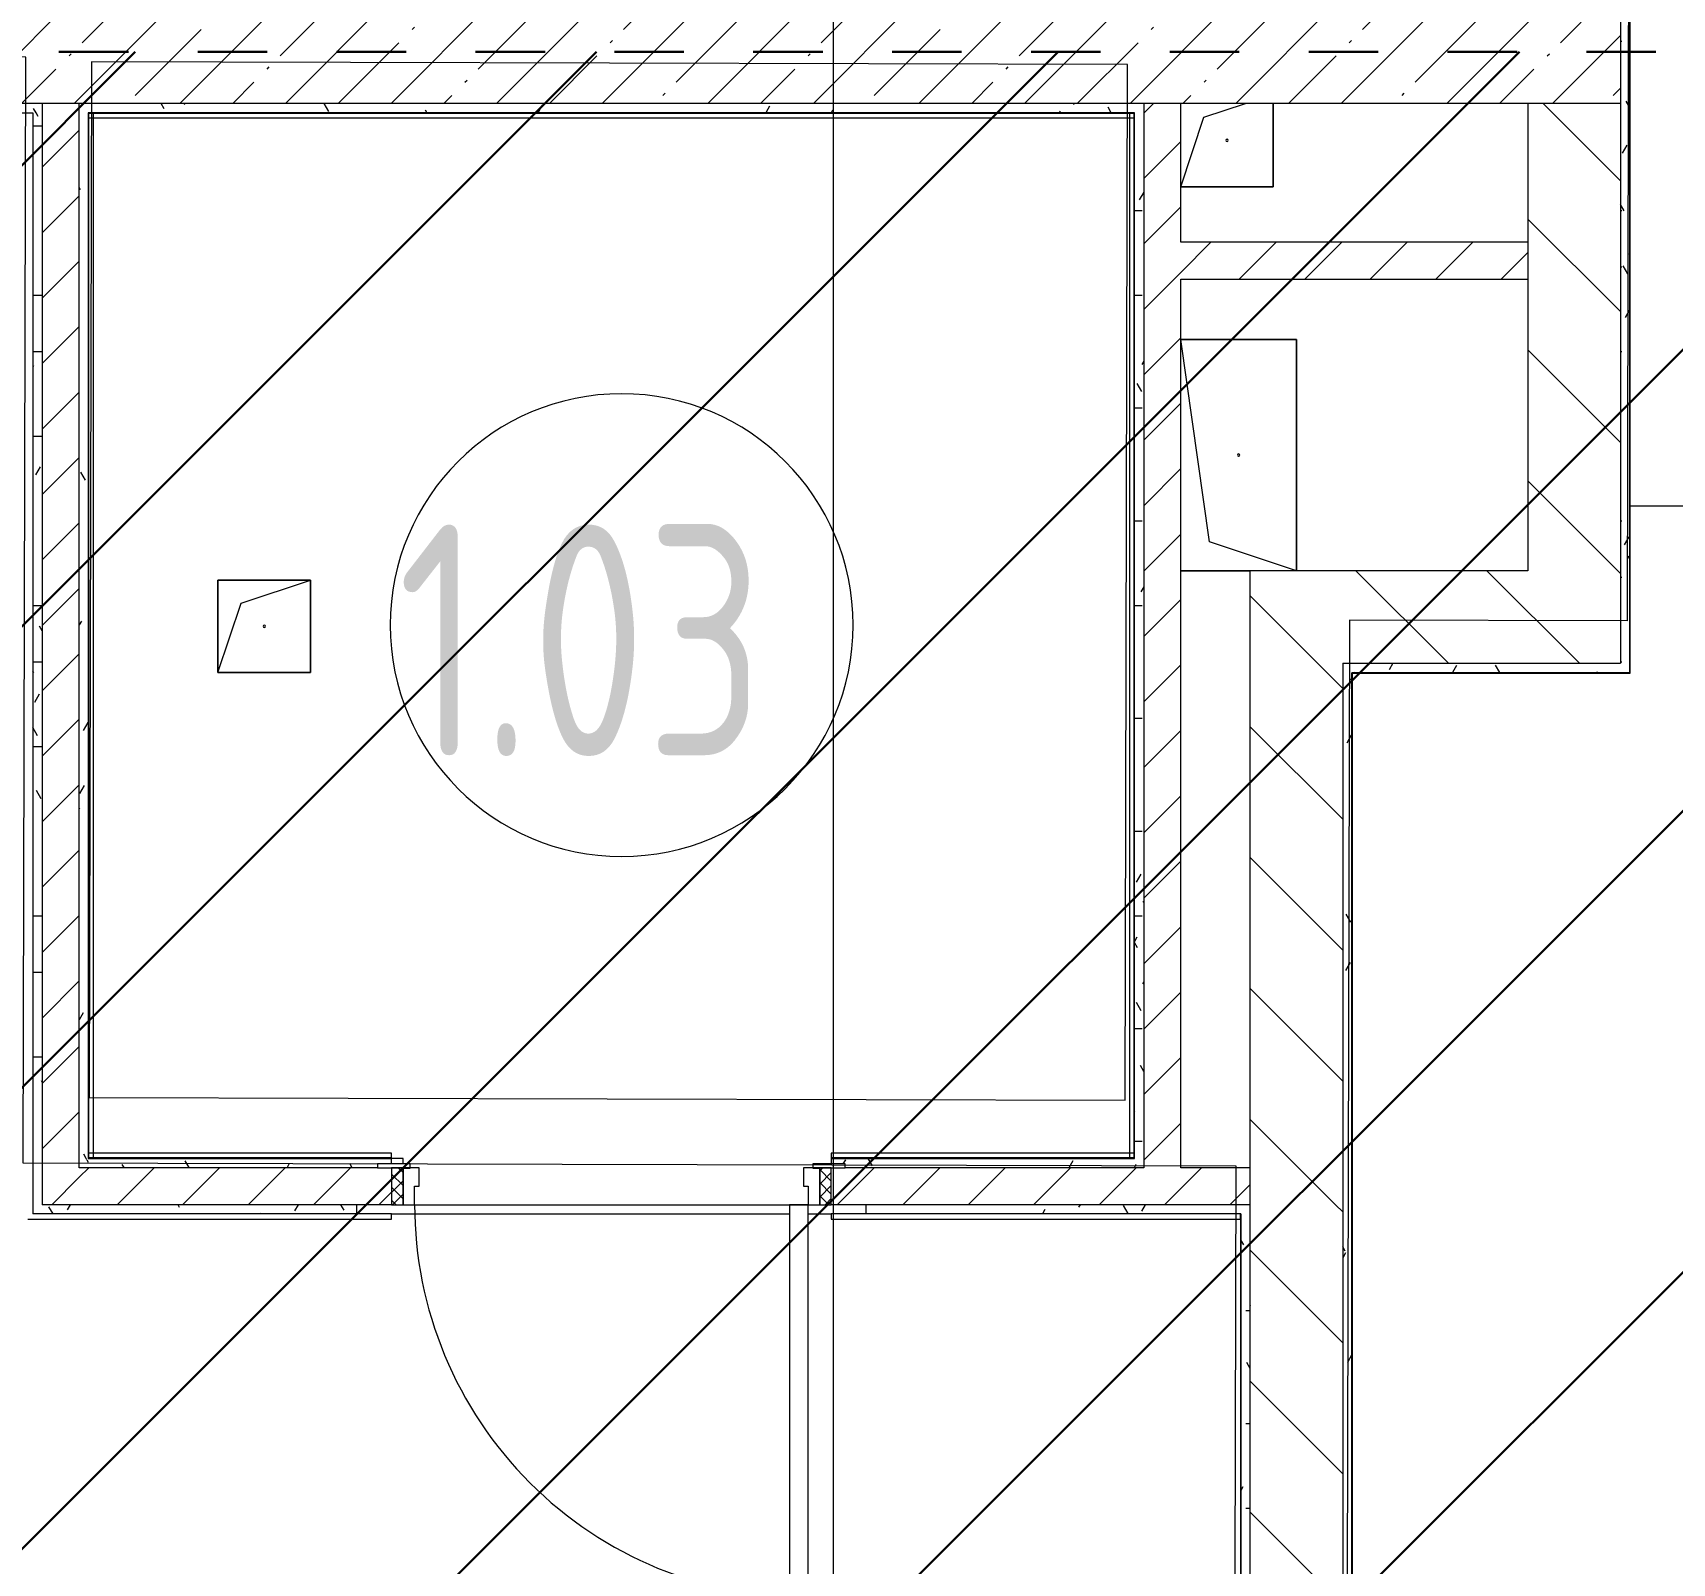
# Model space of a CAD drawing. Header units: millimetres. Extents: x -1113 to 415037, y -3642 to 354837.
# Drawn here: x 6345 to 9886, y 22239 to 25547 of the extents above; entities that cross this region are included whole.
import ezdxf

# ---------------------------------------------------------------- set-up
doc = ezdxf.new("R2010")
doc.units = ezdxf.units.MM
doc.linetypes.add('Штрих короткий', pattern=[600, 300, -300])
for name, color, linetype, lineweight in [('0) строит. леса', 20, 'Continuous', 30), ('A-AREA-BNDY', 7, 'Continuous', 5), ('A-AREA-IDEN', 7, 'Continuous', 9), ('A-DOOR-2', 7, 'Continuous', 5), ('A-DOOR-FRAM-2', 7, 'Continuous', 5), ('A-FLOR', 7, 'Continuous', 9), ('A-GENM', 7, 'Continuous', 9), ('A-WALL', 7, 'Continuous', 5), ('I-WALL', 7, 'Continuous', 5), ('Оси', 7, 'Continuous', 9)]:
    doc.layers.add(name, color=color, linetype=linetype, lineweight=lineweight)
for name, color, linetype, lineweight, true_color in [('A-DOOR-1', 7, 'Continuous', 5, 0xc0c0c0), ('A-DOOR-FRAM-1', 7, 'Continuous', 5, 0xc0c0c0), ('A-WALL-1', 9, 'Continuous', 5, 0x808080), ('A-WALL-FNSH-1', 9, 'Continuous', 5, 0x808080)]:
    doc.layers.add(name, color=color, linetype=linetype, lineweight=lineweight, true_color=true_color)
doc.styles.add('СПДС', font='ГОСТ тип А.ttf', dxfattribs={"width": 0.9})
pattern_1 = [(45, (64.7, -136.06), (-70.71068, 70.71068), [])]
pattern_2 = [(135, (64.7, -136.06), (-141.4214, -141.4214), [])]
pattern_3 = [(0, (64.7, -136.06), (243.84, 60.96), [20.117, -162.763, 20.117, -162.763, -975.36]), (0, (64.7, -136.06), (243.84, 60.96), [-365.76, 20.117, -345.643, 20.117, -162.763, -426.72]), (0, (64.7, -136.06), (243.84, 60.96), [-914.4, 20.117, -101.803, 20.117, -284.683]), (120, (156.14, -105.58), (-174.71291, 180.69163), [20.117, -162.763, 20.117, -162.763, -975.36]), (120, (156.14, -105.58), (-174.71291, 180.69163), [-365.76, 20.117, -345.643, 20.117, -162.763, -426.72]), (120, (156.14, -105.58), (-174.71291, 180.69163), [-914.4, 20.117, -101.803, 20.117, -284.683]), (240, (186.62, 16.34), (-69.12709, -241.65163), [20.117, -162.763, 20.117, -162.763, -975.36]), (240, (186.62, 16.34), (-69.12709, -241.65163), [-365.76, 20.117, -345.643, 20.117, -162.763, -426.72]), (240, (186.62, 16.34), (-69.12709, -241.65163), [-914.4, 20.117, -101.803, 20.117, -284.683])]

# ---------------------------------------------------------------- blocks, each defined once
blk = doc.blocks.new('110_Дверь_СКБ_1Ст_Внутренняя1 - Д-8т 950x2100h_СУ-31746493-Объем проектирования 1 этажа')
at = {"layer": 'A-DOOR-2'}
h = blk.add_hatch(dxfattribs=at)
h.set_pattern_fill('FP_35', color=256, style=0, pattern_type=2)
h.set_pattern_definition([(135, (1826.41, 104.685), (-14.14214, -14.14214), []), (225, (1826.41, 104.685), (14.14214, -14.14214), [])])
h.paths.add_polyline_path([(462.5, 40), (462.5, -40), (487.5, -40), (487.5, 40)])
at = {"layer": 'A-DOOR-FRAM-2'}
h = blk.add_hatch(dxfattribs=at)
h.set_pattern_fill('FP_36', color=256, style=0, pattern_type=2)
h.set_pattern_definition([(45, (-296.384, 104.685), (-14.1421, 14.1421), []), (135, (-296.384, 104.685), (-14.1421, -14.1421), [])])
h.paths.add_polyline_path([(-437.5, 40), (-462.5, 40), (-462.5, -40), (-437.5, -39.2)])
at = {"layer": 'A-DOOR-1'}
for p, q in [((-412.5, 890), (-412.5, 40)), ((-372.5, 890), (-412.5, 890)), ((-372.5, 40), (-372.5, 890)), ((-412.5, 40), (-372.5, 40))]:
    blk.add_line(p, q, dxfattribs=at)
blk.add_arc((-412.5, 40), 850, 360, 90, dxfattribs=at)
at = {"layer": 'A-DOOR-FRAM-1'}
for p, q in [((-437.5, 40), (-462.5, 40)), ((-462.5, 40), (-462.5, -40)), ((-412.5, 40), (-437.5, 40)), ((-437.5, 40), (-437.5, -40)), ((-437.5, -40), (-437.5, 40)), ((-412.5, 0), (-412.5, 40)), ((437.5, 40), (437.5, 0)), ((462.5, 40), (437.5, 40)), ((462.5, -40), (462.5, 40)), ((487.5, 40), (462.5, 40)), ((462.5, 40), (462.5, -40)), ((487.5, -40), (487.5, 40)), ((-402.5, 0), (-412.5, 0)), ((-402.5, -40), (-402.5, 0)), ((437.5, 0), (427.5, 0)), ((427.5, 0), (427.5, -40)), ((-422.5, -40), (-492.5, -40)), ((-492.5, -40), (-492.5, -48)), ((-492.5, -48), (-422.5, -48)), ((-462.5, -40), (-437.5, -40)), ((-422.5, -39), (-437.5, -39)), ((-437.5, -39), (-437.5, -40)), ((-437.5, -40), (-402.5, -40)), ((-437.5, -40), (-422.5, -40)), ((-422.5, -40), (-422.5, -39)), ((-422.5, -48), (-422.5, -40)), ((427.5, -40), (462.5, -40)), ((462.5, -39), (447.5, -39)), ((447.5, -39), (447.5, -40)), ((447.5, -40), (462.5, -40)), ((517.5, -40), (447.5, -40)), ((447.5, -40), (447.5, -48)), ((447.5, -48), (517.5, -48)), ((462.5, -40), (462.5, -39)), ((462.5, -40), (487.5, -40)), ((517.5, -48), (517.5, -40))]:
    blk.add_line(p, q, dxfattribs=at)
blk = doc.blocks.new('GM_Отверстие прямоугольное _в плите_ - Отверстие-V114-Объем проектирования 1 этажа')
at = {"layer": 'A-GENM'}
for p, q in [((-250, -25), (-250, 125)), ((-250, 125), (-250, -25)), ((-187.5, 62.5), (250, 125)), ((250, 125), (250, -125)), ((250, -125), (250, 125)), ((-250, -125), (-187.5, 62.5)), ((250, -125), (-250, -125)), ((-250, -125), (250, -125))]:
    blk.add_line(p, q, dxfattribs=at)
for start, end in [(360, 180), (180, 360)]:
    blk.add_arc((0, 0), 2.5, start, end, dxfattribs=at)
blk = doc.blocks.new('GM_Отверстие прямоугольное _в плите_ - Отверстие-21604341-Объем проектирования 1 этажа')
at = {"layer": 'A-GENM'}
for p, q in [((-50, 50), (40, 80)), ((100, 80), (100, -100)), ((100, -100), (100, 80)), ((-100, -100), (-50, 50)), ((100, -100), (-100, -100)), ((-100, -100), (100, -100))]:
    blk.add_line(p, q, dxfattribs=at)
for start, end in [(360, 180), (180, 360)]:
    blk.add_arc((0, 0), 2.5, start, end, dxfattribs=at)
blk = doc.blocks.new('GM_Отверстие прямоугольное _в плите_ - Отверстие-V116-Объем проектирования 1 этажа')
at = {"layer": 'A-GENM'}
for p, q in [((-100, -100), (-100, 100)), ((-100, 100), (100, 100)), ((100, 100), (-100, 100)), ((-100, 100), (-100, -100)), ((-50, 50), (100, 100)), ((100, 100), (100, -100)), ((100, -100), (100, 100)), ((-100, -100), (-50, 50)), ((100, -100), (-100, -100)), ((-100, -100), (100, -100))]:
    blk.add_line(p, q, dxfattribs=at)
for start, end in [(360, 180), (180, 360)]:
    blk.add_arc((0, 0), 2.5, start, end, dxfattribs=at)
blk = doc.blocks.new('Марка_Помещения - Номер-25198446-Объем проектирования 1 этажа')
at = {"layer": 'A-AREA-IDEN'}
for start, end in [(360, 180), (180, 360)]:
    blk.add_arc((0, 0), 2.5, start, end, dxfattribs=at)

msp = doc.modelspace()

# ---------------------------------------------------------------- hatches: boundary and pattern name
at = {"layer": '0) строит. леса', "linetype": 'Штрих короткий', "ltscale": 0.5}
h = msp.add_hatch(dxfattribs=at)
h.set_pattern_fill('ANSI31', color=256, scale=222)
h.paths.add_polyline_path([(12251.3, 25505.4), (5401.8, 25505.4), (5401.8, 15474.4), (12251.3, 15474.4)])
at = {"layer": 'I-WALL'}
h = msp.add_hatch(dxfattribs=at)
h.set_pattern_fill('FP_1', color=256, style=0, pattern_type=2)
h.set_pattern_definition([(45, (64.7, -136.06), (-114.0493, 114.0493), []), (45, (178.75, -136.06), (-114.0493, 114.0493), [201.612, -40.322, 6.706, -33.617])])
h.paths.add_polyline_path([(5931.1, 25393.9), (9774.7, 25393.9), (9774.7, 25613.9), (4124.7, 25613.9), (4124.7, 25393.9), (4899.5, 25393.9)])
h = msp.add_hatch(dxfattribs=at)
h.set_pattern_fill('FP_191', color=256, style=0, pattern_type=2)
h.set_pattern_definition(pattern_3)
h.paths.add_polyline_path([(9774.7, 24183.9), (9794.7, 24183.9), (9794.7, 25602.9), (9774.7, 25602.9), (9774.7, 24383.9)])
h = msp.add_hatch(dxfattribs=at)
h.set_pattern_fill('FP_191', color=256, style=0, pattern_type=2)
h.set_pattern_definition(pattern_3)
h.paths.add_polyline_path([(6364.7, 25373.9), (6364.7, 25393.9), (4124.7, 25393.9), (4125.8, 25373.9), (6344.7, 25373.9)])
h = msp.add_hatch(dxfattribs=at)
h.set_pattern_fill('FP_191', color=256, style=0, pattern_type=2)
h.set_pattern_definition(pattern_3)
h.paths.add_polyline_path([(6364.7, 22993.9), (6364.7, 25373.9), (6344.7, 25373.8), (6344.7, 22993.9)])
h = msp.add_hatch(dxfattribs=at)
h.set_pattern_fill('FP_22', color=256, style=0, pattern_type=2)
h.set_pattern_definition(pattern_1)
h.paths.add_polyline_path([(6379.9, 23013.9), (6444.7, 23013.9), (6444.7, 25393.9), (6364.7, 25393.9), (6364.7, 23013.9)])
h = msp.add_hatch(dxfattribs=at)
h.set_pattern_fill('FP_191', color=256, style=0, pattern_type=2)
h.set_pattern_definition(pattern_3)
h.paths.add_polyline_path([(6444.7, 23113.9), (6464.7, 23114), (6463.7, 25373.9), (6444.7, 25393.9), (6444.7, 23176.3)])
h.paths.add_polyline_path([(6464.7, 25373.9), (6464.7, 25393.9), (6444.7, 25393.9), (6453.4, 25385.2)])
h = msp.add_hatch(dxfattribs=at)
h.set_pattern_fill('FP_191', color=256, style=0, pattern_type=2)
h.set_pattern_definition(pattern_3)
h.paths.add_polyline_path([(6475.7, 25373.9), (8725.1, 25375.3), (8744.7, 25393.9), (6464.7, 25393.9), (6464.7, 25373.9)])
h.paths.add_polyline_path([(8724.7, 25373.9), (8744.7, 25374.1), (8744.7, 25393.9), (8724.8, 25374)])
h = msp.add_hatch(dxfattribs=at)
h.set_pattern_fill('FP_191', color=256, style=0, pattern_type=2)
h.set_pattern_definition(pattern_3)
h.paths.add_polyline_path([(8724.8, 23113.9), (8744.7, 23113.9), (8744.7, 25373.9), (8724.7, 25373.9), (8724.7, 23113.9)])
h = msp.add_hatch(dxfattribs=at)
h.set_pattern_fill('FP_22', color=256, style=0, pattern_type=2)
h.set_pattern_definition(pattern_1)
h.paths.add_polyline_path([(8744.7, 23093.9), (8824.7, 23093.9), (8824.7, 25393.9), (8744.7, 25393.9), (8744.7, 23176.3)])
h = msp.add_hatch(dxfattribs=at)
h.set_pattern_fill('FP_23', color=256, style=0, pattern_type=2)
h.set_pattern_definition(pattern_2)
h.paths.add_polyline_path([(9774.7, 24383.9), (9774.7, 25393.9), (9574.7, 25393.9), (9574.7, 24383.9)])
h = msp.add_hatch(dxfattribs=at)
h.set_pattern_fill('FP_22', color=256, style=0, pattern_type=2)
h.set_pattern_definition(pattern_1)
h.paths.add_polyline_path([(9174.7, 25013.9), (9574.7, 25013.9), (9574.7, 25093.9), (8824.7, 25093.9), (8824.7, 25013.9), (9074.7, 25013.9)])
h = msp.add_hatch(dxfattribs=at)
h.set_pattern_fill('FP_23', color=256, style=0, pattern_type=2)
h.set_pattern_definition(pattern_2)
h.paths.add_polyline_path([(9025.7, 23013.9), (9174.7, 23013.9), (9174.7, 24383.9), (8974.7, 24383.9), (8974.7, 23013.9)])
h = msp.add_hatch(dxfattribs=at)
h.set_pattern_fill('FP_23', color=256, style=0, pattern_type=2)
h.set_pattern_definition(pattern_2)
h.paths.add_polyline_path([(9174.7, 24183.9), (9774.7, 24183.9), (9774.7, 24383.9), (9174.7, 24383.9)])
h = msp.add_hatch(dxfattribs=at)
h.set_pattern_fill('FP_191', color=256, style=0, pattern_type=2)
h.set_pattern_definition(pattern_3)
h.paths.add_polyline_path([(9174.7, 24183.9), (9174.7, 24163.9), (9194.7, 24163.9)])
h.paths.add_polyline_path([(9794.7, 24163.9), (9794.7, 24183.9), (9174.7, 24183.9), (9195.7, 24163.9), (9774.7, 24163.9)])
h = msp.add_hatch(dxfattribs=at)
h.set_pattern_fill('FP_191', color=256, style=0, pattern_type=2)
h.set_pattern_definition(pattern_3)
h.paths.add_polyline_path([(9174.7, 22063.9), (9194.7, 22063.9), (9194.7, 22083.9)])
h.paths.add_polyline_path([(9174.7, 22063.9), (9194.7, 22084.9), (9194.7, 24162.9), (9174.7, 24162.9), (9174.7, 22083.9)])
h = msp.add_hatch(dxfattribs=at)
h.set_pattern_fill('FP_191', color=256, style=0, pattern_type=2)
h.set_pattern_definition(pattern_3)
h.paths.add_polyline_path([(8509.9, 23093.9), (8744.7, 23093.9), (8723.7, 23113.9), (8069.7, 23113.9), (8069.7, 23101.9), (8099.7, 23101.9), (8099.7, 23093.9)])
h.paths.add_polyline_path([(8744.7, 23093.9), (8744.7, 23113.9), (8724.9, 23113.7)])
h.paths.add_polyline_path([(6464.7, 23093.9), (7089.7, 23094.9), (7089.7, 23101.9), (7119.7, 23101.9), (7119.7, 23113.9), (6464.7, 23113), (6444.7, 23093.9)])
h.paths.add_polyline_path([(6444.7, 23093.9), (6464.7, 23113.9), (6444.7, 23113.4)])
h = msp.add_hatch(dxfattribs=at)
h.set_pattern_fill('FP_22', color=256, style=0, pattern_type=2)
h.set_pattern_definition(pattern_1)
h.paths.add_polyline_path([(8724.7, 23013.9), (8974.7, 23013.9), (8974.7, 23093.9), (8069.7, 23093.9), (8069.7, 23013.9), (8509.9, 23013.9)])
h.paths.add_polyline_path([(6962.6, 23013.9), (7119.7, 23013.9), (7119.7, 23093.9), (6444.7, 23093.9), (6444.7, 23013.9), (6844.7, 23013.9)])
h = msp.add_hatch(dxfattribs=at)
h.set_pattern_fill('FP_191', color=256, style=0, pattern_type=2)
h.set_pattern_definition(pattern_3)
h.paths.add_polyline_path([(8974.7, 23013.9), (8144.7, 23013.9), (8144.7, 22993.9), (8954.7, 22994.9)])
h.paths.add_polyline_path([(8954.7, 22993.9), (8974.7, 22993.9), (8974.7, 23013.9)])
h.paths.add_polyline_path([(6844.7, 22993.9), (7044.7, 22993.9), (7044.7, 23013.9), (6364.7, 23013.9), (6364.7, 22993.9), (6464.7, 22993.9)])
h = msp.add_hatch(dxfattribs=at)
h.set_pattern_fill('FP_191', color=256, style=0, pattern_type=2)
h.set_pattern_definition(pattern_3)
h.paths.add_polyline_path([(8954.7, 20613.9), (8974.7, 20613.9), (8974.7, 22993.9), (8954.7, 22993.9), (8954.7, 20633.9)])
h = msp.add_hatch(dxfattribs=at)
h.set_pattern_fill('FP_23', color=256, style=0, pattern_type=2)
h.set_pattern_definition(pattern_2)
h.paths.add_polyline_path([(8974.7, 20833.9), (9174.7, 20833.9), (9174.7, 23013.9), (8974.7, 23013.9), (8974.7, 20844.8)])

# ---------------------------------------------------------------- linework, layer by layer
at = {"layer": '0) строит. леса', "linetype": 'Штрих короткий', "ltscale": 0.5}
msp.add_lwpolyline([(12251.3, 25505.4), (5401.8, 25505.4), (5401.8, 15474.4), (12251.3, 15474.4)], close=True, dxfattribs=at)
at = {"layer": 'A-AREA-BNDY', "flags": 128}
msp.add_lwpolyline([(13524.9, 27117.8), (9795.7, 27126.6), (9794.1, 26455.6), (9152.1, 26457.1), (9153.7, 27128.1), (4745.7, 27138.4), (4744.1, 26467.4), (4123.1, 26468.9), (4121.5, 25760.9), (9792.4, 25747.6), (9789, 24275.6), (9189, 24277), (9184.1, 22199), (9784.1, 22197.6), (9780.7, 20726.1), (10002, 20608.7)], dxfattribs=at)
for points in [[(4112, 21709.9), (3923.1, 21710.3), (3920.8, 20760.3), (6619.7, 20754), (8938.7, 20748.5), (8944.2, 23097.5), (6324.2, 23103.7), (6329.8, 25493.7), (4120.8, 25498.9), (4113.1, 22210.9), (4734.1, 22209.4), (4732.6, 21567.4), (4111.6, 21568.9)], [(6471.8, 25483.4), (6466.6, 23245.4), (8704.6, 23240.1), (8709.8, 25478.1)]]:
    msp.add_lwpolyline(points, close=True, dxfattribs=at)
at = {"layer": 'A-FLOR'}
for p, q in [((4125.8, 25373.9), (6344.7, 25373.9)), ((9794.7, 24523.9), (14413.6, 24523.9)), ((9795.7, 24162.9), (9795.7, 24523.9)), ((9194.7, 22084.9), (9194.7, 24162.9)), ((9194.7, 24162.9), (9795.7, 24162.9)), ((7144.7, 23113.9), (7119.7, 23113.9)), ((7144.7, 23101.9), (7144.7, 23113.9)), ((8069.7, 23113.9), (8069.7, 23101.9)), ((7119.7, 22993.9), (7979.7, 22993.9)), ((7169.7, 23013.9), (8019.7, 23013.9)), ((8019.7, 22993.9), (8069.7, 22993.9)), ((8954.7, 22993.9), (8954.7, 20613.9))]:
    msp.add_line(p, q, dxfattribs=at)
at = {"layer": 'A-WALL'}
for p, q in [((6344.7, 25373.9), (6344.7, 22993.9)), ((8713.7, 25373.9), (6464.7, 25373.9)), ((6464.7, 25362.9), (6464.7, 23113.9)), ((8724.7, 25362.9), (8724.7, 25373.9)), ((8724.7, 23113.9), (8724.7, 25362.9)), ((9174.7, 24183.9), (9774.7, 24183.9)), ((9174.7, 24183.9), (9174.7, 22063.9)), ((9194.7, 24163.9), (9794.7, 24163.9)), ((7089.7, 23093.9), (6444.7, 23093.9)), ((6475.7, 23113.9), (7119.7, 23113.9)), ((8744.7, 23093.9), (8099.7, 23093.9)), ((8723.7, 23113.9), (8724.7, 23113.9)), ((8954.7, 22993.9), (8144.7, 22993.9)), ((8953.7, 22982.9), (8953.7, 22993.9))]:
    msp.add_line(p, q, dxfattribs=at)
at = {"layer": 'A-WALL-1'}
for p, q in [((9774.7, 25602.9), (9774.7, 24183.9)), ((9794.7, 24163.9), (9794.7, 25602.9)), ((9774.7, 25393.9), (4124.7, 25393.9)), ((6364.7, 25393.9), (6364.7, 23013.9)), ((6444.7, 23093.9), (6444.7, 25393.9)), ((8744.7, 25393.9), (8744.7, 23093.9)), ((8824.7, 25093.9), (8824.7, 25393.9)), ((9574.7, 25393.9), (9574.7, 24383.9)), ((9574.7, 25093.9), (8824.7, 25093.9)), ((8824.7, 23093.9), (8824.7, 25013.9)), ((8824.7, 25013.9), (9574.7, 25013.9)), ((9574.7, 24383.9), (8974.7, 24383.9)), ((8974.7, 20633.9), (8974.7, 24383.9)), ((7119.7, 23101.9), (7119.7, 23113.9)), ((8974.7, 23093.9), (8824.7, 23093.9)), ((7119.7, 23013.9), (6364.7, 23013.9)), ((7044.7, 22993.9), (7044.7, 23013.9)), ((8974.7, 23013.9), (8069.7, 23013.9)), ((8144.7, 23013.9), (8144.7, 22993.9))]:
    msp.add_line(p, q, dxfattribs=at)
at = {"layer": 'A-WALL-FNSH-1'}
for p, q in [((9795.7, 24523.9), (9795.7, 25634.9)), ((6464.7, 25362.9), (8724.7, 25362.9)), ((6465.7, 25372.9), (8723.7, 25372.9)), ((6465.7, 23114.9), (6465.7, 25372.9)), ((6475.7, 23113.9), (6475.7, 25373.9)), ((8713.7, 25373.9), (8713.7, 23113.9)), ((8723.7, 25372.9), (8723.7, 23114.9)), ((9194.7, 24163.9), (9194.7, 24162.9)), ((9195.7, 22083.9), (9195.7, 24163.9)), ((7119.7, 23124.9), (6464.7, 23124.9)), ((7119.7, 23114.9), (6465.7, 23114.9)), ((7119.7, 23113.9), (7119.7, 23124.9)), ((8724.7, 23124.9), (8069.7, 23124.9)), ((8069.7, 23124.9), (8069.7, 23113.9)), ((8723.7, 23114.9), (8069.7, 23114.9)), ((8069.7, 23113.9), (8713.7, 23113.9)), ((7119.7, 22993.9), (6344.7, 22993.9)), ((7119.7, 22982.9), (7119.7, 22993.9)), ((8144.7, 22993.9), (8069.7, 22993.9)), ((8069.7, 22993.9), (8069.7, 22982.9)), ((6333.7, 22982.9), (7119.7, 22982.9)), ((8069.7, 22982.9), (8953.7, 22982.9)), ((8953.7, 22982.9), (8953.7, 20612.9))]:
    msp.add_line(p, q, dxfattribs=at)
at = {"layer": 'I-WALL'}
for p, q in [((6464.7, 25373.9), (6464.7, 25362.9)), ((8724.7, 25373.9), (8713.7, 25373.9)), ((6464.7, 23113.9), (6475.7, 23113.9)), ((8713.7, 23113.9), (8723.7, 23113.9))]:
    msp.add_line(p, q, dxfattribs=at)
at = {"layer": 'Оси'}
msp.add_lwpolyline([(8074.7, -2042.3), (8074.7, 2957.7), (8074.7, 22262), (8074.7, 27262)], dxfattribs=at)

# ---------------------------------------------------------------- block references
at = {"layer": 'A-AREA-IDEN', "xscale": 199.9999999999999, "yscale": 199.9999999999999, "zscale": 199.9999999999999}
msp.add_blockref('Марка_Помещения - Номер-25198446-Объем проектирования 1 этажа', (7616.9, 24266.5), dxfattribs=at)
at = {"layer": 'A-DOOR-1', "rotation": 180}
msp.add_blockref('110_Дверь_СКБ_1Ст_Внутренняя1 - Д-8т 950x2100h_СУ-31746493-Объем проектирования 1 этажа', (7607.2, 23053.9), dxfattribs=at)
at = {"layer": 'A-GENM'}
for name, p in [('GM_Отверстие прямоугольное _в плите_ - Отверстие-21604341-Объем проектирования 1 этажа', (8924.7, 25313.9)), ('GM_Отверстие прямоугольное _в плите_ - Отверстие-V116-Объем проектирования 1 этажа', (6844.7, 24263.9))]:
    msp.add_blockref(name, p, dxfattribs=at)
at = {"layer": 'A-GENM', "rotation": 89.99999999999984}
msp.add_blockref('GM_Отверстие прямоугольное _в плите_ - Отверстие-V114-Объем проектирования 1 этажа', (8949.7, 24633.9), dxfattribs=at)

# ---------------------------------------------------------------- texts
at = {"layer": 'A-AREA-IDEN', "insert": (7133.1, 24483.6), "char_height": 500, "width": 1212.151, "attachment_point": 1, "style": 'СПДС'}
msp.add_mtext('1.03', dxfattribs=at)

doc.saveas('drawing.dxf')
